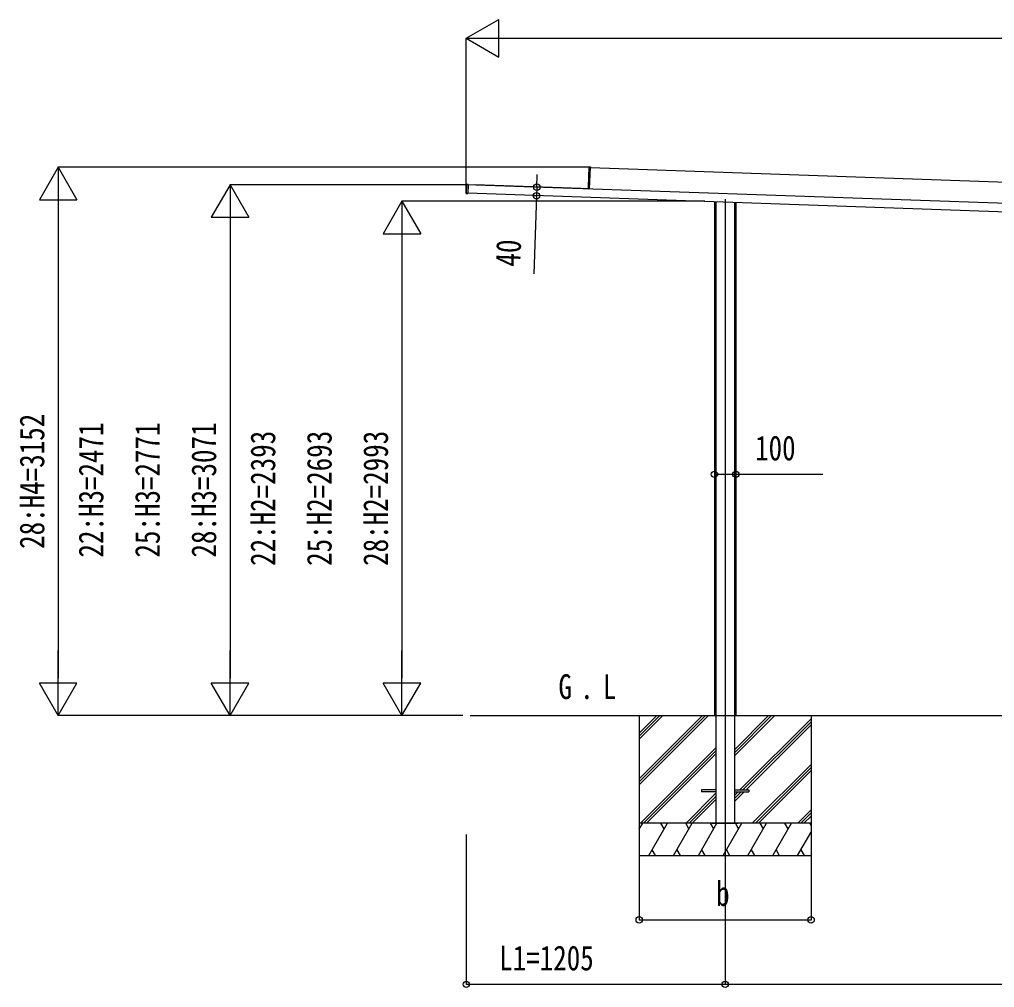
# Model space of a CAD drawing. Units: millimetres, scale not verified. Extents: x -14718 to 14718, y -10397 to 10401.
# Drawn here: x -4452 to 87, y -5976 to -1472 of the extents above; entities that cross this region are included whole.
import ezdxf
from ezdxf.enums import TextEntityAlignment as Align

# ---------------------------------------------------------------- set-up
doc = ezdxf.new("R2010")
doc.units = ezdxf.units.MM
doc.header["$LTSCALE"] = 50
for name, color, linetype in [('0-2_USER1', 3, 'Continuous'), ('0-4_YKK_12', 2, 'Continuous'), ('0-5_YKK_A1', 4, 'Continuous'), ('0-6_YKK_D', 6, 'Continuous')]:
    doc.layers.add(name, color=color, linetype=linetype)
doc.styles.add('ＭＳ ゴシック', font='')
doc.styles.get('ＭＳ ゴシック').set_extended_font_data('MS Gothic')

msp = doc.modelspace()

# ---------------------------------------------------------------- linework, layer by layer
at = {"layer": '0-4_YKK_12'}
msp.add_line((-1167.43, -2308.75), (-1167.43, -5264.1), dxfattribs=at)
at = {"layer": '0-5_YKK_A1'}
for p, q in [((-1800.08, -2158.96), (-1803.3, -2251.05)), ((-1800.08, -2158.96), (-1800.55, -2158.94)), ((-1794.54, -2158.81), (-1800.08, -2158.96)), ((-1800.07, -2158.46), (-1794.53, -2158.31)), ((-1798.09, -2260.22), (-1794.54, -2158.81)), ((-1794.62, -2161.01), (2867.02, -2323.8)), ((-1794.53, -2158.31), (-1794.54, -2158.81)), ((-2373.18, -2281.43), (-2371.74, -2240.38)), ((-2371.27, -2240.39), (-2372.71, -2281.45)), ((-2371.27, -2240.39), (-2371.74, -2240.38)), ((-2363.73, -2240.2), (-2371.27, -2240.39)), ((-2363.73, -2240.2), (-2365.2, -2282.17)), ((-1805.95, -2260.67), (-2363.77, -2241.2)), ((-2332.83, -2242.28), (-2332.79, -2241.18)), ((-1838.1, -2258.45), (-2332.79, -2241.18)), ((-2327.99, -2242.44), (-2327.98, -2242.15)), ((-2327.98, -2242.15), (-2327.96, -2241.55)), ((3430.89, -2443.55), (-1963.77, -2255.16)), ((-1838.13, -2259.55), (-1838.1, -2258.45)), ((-1833.09, -2259.73), (-1833.08, -2259.43)), ((-1833.08, -2259.43), (-1833.06, -2258.83)), ((-1833.06, -2258.83), (-1833.05, -2258.53)), ((-1829.09, -2259.87), (-1829.07, -2259.17)), ((-1798.1, -2260.25), (-1829.07, -2259.17)), ((-1803.58, -2259.06), (-1804.05, -2259.04)), ((-1803.3, -2251.05), (-1803.77, -2251.03)), ((-1803.3, -2251.05), (-1803.58, -2259.06)), ((-1798.09, -2260.22), (-1798.11, -2260.95)), ((-2372.71, -2281.45), (-2373.18, -2281.43)), ((-2365.21, -2282.67), (-2372.72, -2281.95)), ((-2372.71, -2281.45), (-2365.2, -2282.17)), ((-2365.2, -2282.17), (-2365.21, -2282.67)), ((3429.49, -2483.53), (-2365.16, -2281.17)), ((-1217.43, -2321.25), (-1217.43, -4711.6)), ((-1210.57, -2321.49), (-1210.57, -5211.6)), ((-1124.29, -2324.5), (-1124.29, -5211.6)), ((-1117.43, -2324.74), (-1117.43, -4711.6)), ((-2354.96, -4711.6), (4452.82, -4711.6)), ((-1567.43, -4711.6), (-1567.43, -5361.6)), ((-1567.43, -5005.58), (-1273.45, -4711.6)), ((-1567.43, -5019.72), (-1259.31, -4711.6)), ((-1567.43, -5033.86), (-1245.17, -4711.6)), ((-1567.43, -4793.44), (-1485.59, -4711.6)), ((-1567.43, -4807.59), (-1471.44, -4711.6)), ((-1567.43, -4821.73), (-1457.3, -4711.6)), ((-1124.29, -4899.09), (-936.8, -4711.6)), ((-1124.29, -4884.95), (-950.94, -4711.6)), ((-1124.29, -4870.81), (-965.08, -4711.6)), ((-767.43, -4711.6), (-767.43, -5361.6)), ((-1098.45, -5057.1), (-767.43, -4726.08)), ((-1084.31, -5057.1), (-767.43, -4740.22)), ((-1070.17, -5057.1), (-767.43, -4754.36)), ((-1561.32, -5211.6), (-1210.57, -4860.85)), ((-1547.18, -5211.6), (-1210.57, -4874.99)), ((-1533.04, -5211.6), (-1210.57, -4889.13)), ((-1040.82, -5211.6), (-767.43, -4938.21)), ((-1026.68, -5211.6), (-767.43, -4952.35)), ((-1012.54, -5211.6), (-767.43, -4966.49)), ((-1349.19, -5211.6), (-1210.57, -5072.98)), ((-1278.07, -5057.1), (-1278.07, -5066.1)), ((-1210.57, -5057.1), (-1278.07, -5057.1)), ((-1210.57, -5066.1), (-1278.07, -5066.1)), ((-1124.29, -5057.1), (-1056.79, -5057.1)), ((-1124.29, -5111.22), (-1079.17, -5066.1)), ((-1124.29, -5082.94), (-1107.45, -5066.1)), ((-1124.29, -5097.08), (-1093.31, -5066.1)), ((-1124.29, -5066.1), (-1056.79, -5066.1)), ((-1056.79, -5057.1), (-1056.79, -5066.1)), ((-1335.05, -5211.6), (-1210.57, -5087.12)), ((-1320.9, -5211.6), (-1210.57, -5101.26)), ((-828.69, -5211.6), (-767.43, -5150.34)), ((-814.55, -5211.6), (-767.43, -5164.48)), ((-767.43, -5211.6), (-1567.43, -5211.6)), ((-1567.43, -5240.54), (-1550.72, -5211.6)), ((-1522.89, -5361.6), (-1436.28, -5211.6)), ((-1451.28, -5237.58), (-1466.29, -5211.6)), ((-1407.41, -5361.6), (-1320.81, -5211.6)), ((-1335.81, -5237.58), (-1350.81, -5211.6)), ((-1291.94, -5361.6), (-1205.34, -5211.6)), ((-1220.34, -5237.58), (-1235.34, -5211.6)), ((-1228.33, -5211.6), (-1106.53, -5211.6)), ((-1176.47, -5361.6), (-1089.87, -5211.6)), ((-1104.87, -5237.58), (-1119.87, -5211.6)), ((-1061, -5361.6), (-974.4, -5211.6)), ((-989.4, -5237.58), (-1004.4, -5211.6)), ((-945.53, -5361.6), (-858.93, -5211.6)), ((-873.93, -5237.58), (-888.93, -5211.6)), ((-800.41, -5211.6), (-767.43, -5178.63)), ((-767.43, -5222.05), (-773.46, -5211.6)), ((-1565.72, -5237.58), (-1567.43, -5234.62)), ((-830.06, -5361.6), (-767.43, -5253.12)), ((-1507.89, -5335.62), (-1492.89, -5361.6)), ((-1392.42, -5335.62), (-1377.42, -5361.6)), ((-1276.94, -5335.62), (-1261.94, -5361.6)), ((-1161.47, -5335.62), (-1146.48, -5361.6)), ((-1046, -5335.62), (-1031.01, -5361.6)), ((-930.53, -5335.62), (-915.54, -5361.6)), ((-815.06, -5335.62), (-800.07, -5361.6)), ((-1567.43, -5361.6), (-767.43, -5361.6))]:
    msp.add_line(p, q, dxfattribs=at)
for points in [[(-1804.05, -2259.04), (-1803.77, -2251.03), (-1800.55, -2158.94)], [(-2371.26, -2239.89), (-2363.71, -2239.7), (-2363.73, -2240.2)], [(-2327.96, -2241.55), (-2327.95, -2241.25), (-1833.05, -2258.53)], [(-1829.07, -2259.17), (-1829.05, -2258.67), (-1804.37, -2259.53)]]:
    msp.add_lwpolyline(points, dxfattribs=at)
for centre, radius, start, end in [((-1800.05, -2158.96), 0.5, 91.5, 178), ((-1798.02, -2158.78), 2.07, 171.06854, 184.93146), ((-2371.24, -2240.39), 0.5, 91.5, 178), ((-2369.21, -2240.22), 2.07, 171.06854, 184.93146), ((-1804.55, -2259.02), 0.5, 268, 358), ((-1804.55, -2258.76), 0.765, 269.05171, 301.0406), ((-1804.36, -2259.29), 0.242, 269.80053, 328.78296), ((-1801.48, -2244.26), 15.54, 259.3054, 261.87346), ((-1803.85, -2261.23), 1.85, 83.82294, 99.58333), ((-1806.81, -2259.18), 3.17, 351.51431, 355.97407), ((-1804.58, -2259.02), 1, 337.89786, 358), ((-1798.13, -2260.22), 0.046, 321.12762, 0.80407), ((-2372.68, -2281.45), 0.5, 178, 264.5), ((-2370.66, -2281.77), 2.07, 171.06854, 184.93146)]:
    msp.add_arc(centre, radius, start, end, dxfattribs=at)
for centre, ratio, start_param in [((-1811.17, -2259.79), 0.038227, 0), ((-1811.15, -2259.79), 0.061163, 0.0374041)]:
    msp.add_ellipse(centre, major_axis=(13.07, -0.46), ratio=ratio, start_param=start_param, end_param=0.962078, dxfattribs=at)
at = {"layer": '0-6_YKK_D'}
for p, q in [((-2372.43, -1559.87), (-2220.88, -1472.37)), ((-2220.88, -1647.37), (-2220.88, -1472.37)), ((-2372.43, -2278.82), (-2372.43, -1558.87)), ((-2372.43, -1559.87), (-2220.88, -1647.37)), ((-2372.43, -1559.87), (-2069.32, -1559.87)), ((-2197.43, -1559.87), (3262.57, -1559.87)), ((-4272.14, -2159.87), (-4359.64, -2311.43)), ((-1802.44, -2159.87), (-4273.14, -2159.87)), ((-4272.14, -2159.87), (-4184.64, -2311.43)), ((-4272.14, -2159.87), (-4272.14, -2462.98)), ((-2043.86, -2252.37), (-2041.78, -2192.9)), ((-3472.14, -2240.94), (-3559.64, -2392.49)), ((-2371.26, -2240.94), (-3473.14, -2240.94)), ((-3472.14, -2240.94), (-3384.64, -2392.49)), ((-3472.14, -2240.94), (-3472.14, -2544.05)), ((-2043.86, -2252.37), (-2045.25, -2292.34)), ((-4359.64, -2311.43), (-4184.64, -2311.43)), ((-2063.81, -2291.69), (-2044.25, -2292.38)), ((-2045.25, -2292.34), (-2057.95, -2655.92)), ((-4272.14, -2334.87), (-4272.14, -4536.6)), ((-2672.14, -2318.2), (-2759.64, -2469.75)), ((-1261.89, -2318.2), (-2673.14, -2318.2)), ((-2672.14, -2318.2), (-2584.64, -2469.75)), ((-2672.14, -2318.2), (-2672.14, -2621.31)), ((-3559.64, -2392.49), (-3384.64, -2392.49)), ((-3472.14, -2415.94), (-3472.14, -4536.6)), ((-2759.64, -2469.75), (-2584.64, -2469.75)), ((-2672.14, -2493.2), (-2672.14, -4536.6)), ((-4272.14, -4711.6), (-4272.14, -4408.49)), ((-3472.14, -4711.6), (-3472.14, -4408.49)), ((-2672.14, -4711.6), (-2672.14, -4408.49)), ((-4272.14, -4711.6), (-4359.64, -4560.05)), ((-4184.64, -4560.05), (-4359.64, -4560.05)), ((-4272.14, -4711.6), (-4184.64, -4560.05)), ((-3472.14, -4711.6), (-3559.64, -4560.05)), ((-3384.64, -4560.05), (-3559.64, -4560.05)), ((-3472.14, -4711.6), (-3384.64, -4560.05)), ((-2672.14, -4711.6), (-2759.64, -4560.05)), ((-2584.64, -4560.05), (-2759.64, -4560.05)), ((-2672.14, -4711.6), (-2584.64, -4560.05)), ((-2389.01, -4711.6), (-4273.14, -4711.6)), ((-2389.01, -4711.6), (-3473.14, -4711.6)), ((-2389.01, -4711.6), (-2673.14, -4711.6)), ((-2372.43, -5264.1), (-2372.43, -5962.6)), ((-1167.43, -5265.1), (-1167.43, -5962.6)), ((-1167.43, -5265.1), (-1167.43, -5962.6)), ((-1567.43, -5362.6), (-1567.43, -5662.6)), ((-767.43, -5362.6), (-767.43, -5662.6)), ((-1567.43, -5661.6), (-767.43, -5661.6)), ((-2372.43, -5961.6), (-1167.43, -5961.6)), ((-1167.43, -5961.6), (2232.57, -5961.6))]:
    msp.add_line(p, q, dxfattribs=at)
msp.add_lwpolyline([(-1217.43, -3588.59), (-1117.43, -3588.59), (-712.33, -3588.59)], dxfattribs=at)
for centre in [(-2043.86, -2252.37), (-2045.25, -2292.34), (-1217.43, -3588.59), (-1117.43, -3588.59), (-1567.43, -5661.6), (-767.43, -5661.6), (-2372.43, -5961.6), (-1167.43, -5961.6), (-1167.43, -5961.6)]:
    msp.add_circle(centre, 14.88, dxfattribs=at)

# ---------------------------------------------------------------- texts
at = {"layer": '0-2_USER1', "style": 'ＭＳ ゴシック', "width": 0.8}
for s, p in [('G', (-1943.5, -4669.1)), ('L', (-1736.63, -4669.1)), ('.', (-1842.7, -4669.1))]:
    msp.add_text(s, height=115.5, dxfattribs=at).set_placement(p, align=Align.BOTTOM_LEFT)
at = {"layer": '0-6_YKK_D', "style": 'ＭＳ ゴシック', "width": 0.8}
for s, rotation, p in [('40', 88, (-2086.89, -2624.89)), ('28:H4=3152', 90, (-4302.14, -3935.54)), ('22:H3=2471', 90, (-4027.14, -3976.07)), ('25:H3=2771', 90, (-3764.64, -3976.07)), ('28:H3=3071', 90, (-3502.14, -3976.07)), ('22:H2=2393', 90, (-3227.14, -4014.7)), ('25:H2=2693', 90, (-2964.64, -4014.7)), ('28:H2=2993', 90, (-2702.14, -4014.7))]:
    msp.add_text(s, height=115.5, rotation=rotation, dxfattribs=at).set_placement(p, align=Align.BOTTOM_LEFT)
for s, p in [('100', (-1027.93, -3558.59)), ('b', (-1209.43, -5631.6)), ('L1=1205', (-2219.1, -5931.6))]:
    msp.add_text(s, height=115.5, dxfattribs=at).set_placement(p, align=Align.BOTTOM_LEFT)

doc.saveas('drawing.dxf')
